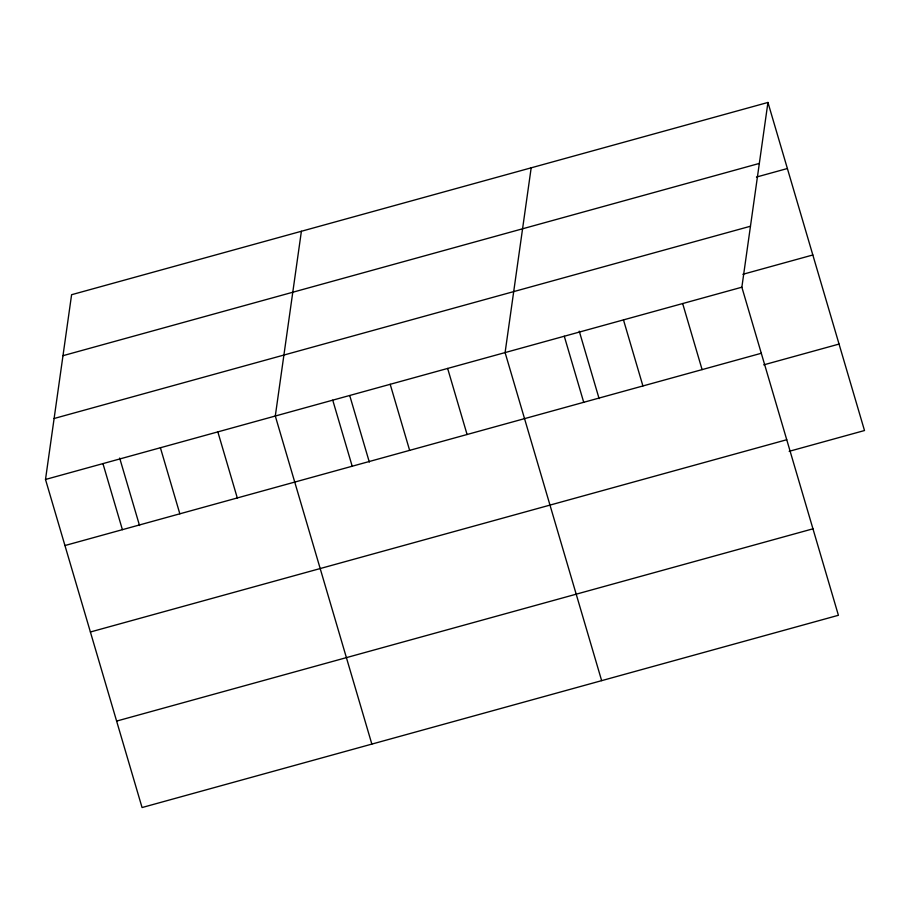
<?xml version="1.0" encoding="UTF-8"?>
<svg xmlns="http://www.w3.org/2000/svg" width="910" height="910" viewBox="0 0 910 910"><rect width="100%" height="100%" fill="white"/><g stroke="black" fill="none" stroke-linecap="round" stroke-linejoin="round"><path stroke-width="1.36" d="M767.938 102.455L741.855 287.207L838.406 615.285L142.062 807.545L45.5 479.468L71.594 294.715L767.938 102.455L864.5 430.532L789.163 451.326M301.392 231.276L275.298 416.018L371.849 744.096M531.178 167.827L505.096 352.568L601.646 680.646M62.983 355.685L759.327 163.425M756.449 177.063L787.389 168.521M54.111 418.498L750.454 226.237M742.879 274.297L812.835 254.982M45.5 479.468L741.855 287.207M64.94 545.534L761.295 353.273M763.717 364.864L839.054 344.071M90.397 631.995L786.74 439.735M116.605 721.084L812.96 528.812M682.659 303.542L702.099 369.608M623.475 319.888L642.915 385.954M579.249 331.149L599.11 398.637M564.28 336.234L583.719 402.3M447.64 368.436L467.08 434.502M390.197 384.293L409.637 450.359M349.849 395.952L369.323 462.087M332.741 400.161L352.193 466.227M217.843 431.886L237.294 497.952M160.399 447.743L179.839 513.809M119.665 458.048L139.526 525.536M102.944 463.611L122.395 529.665"/></g></svg>
